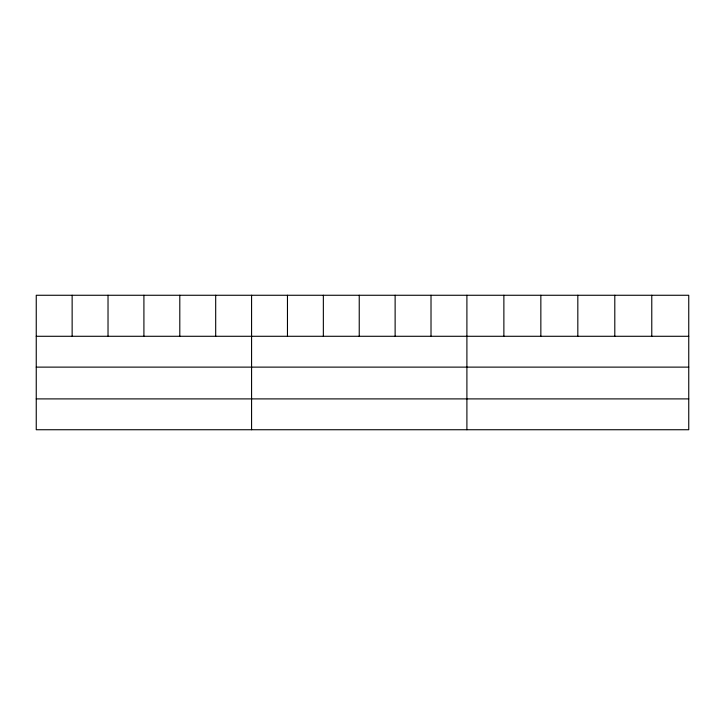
<?xml version="1.0" encoding="UTF-8"?>
<svg xmlns="http://www.w3.org/2000/svg" width="725" height="725" viewBox="0 0 725 725"><rect width="100%" height="100%" fill="white"/><g stroke="black" fill="none" stroke-linecap="round" stroke-linejoin="round"><path stroke-width="1.09" d="M688.75 367.122L688.75 295.265L36.25 295.265L36.25 429.735L688.75 429.735L688.75 367.122L36.25 367.122M36.25 336.282L688.75 336.282M36.25 398.895L688.75 398.895M651.775 295.265L651.775 336.282M614.8 295.265L614.8 336.282M577.825 295.265L577.825 336.282M540.85 295.265L540.85 336.282M503.875 295.265L503.875 336.282M466.9 295.265L466.9 429.735M431.013 295.265L431.013 336.282M395.125 295.265L395.125 336.282M359.237 295.265L359.237 336.282M323.35 295.265L323.35 336.282M287.462 295.265L287.462 336.282M251.575 295.265L251.575 429.735M215.688 295.265L215.688 336.282M179.8 295.265L179.8 336.282M143.913 295.265L143.913 336.282M108.025 295.265L108.025 336.282M72.137 295.265L72.137 336.282"/></g></svg>
